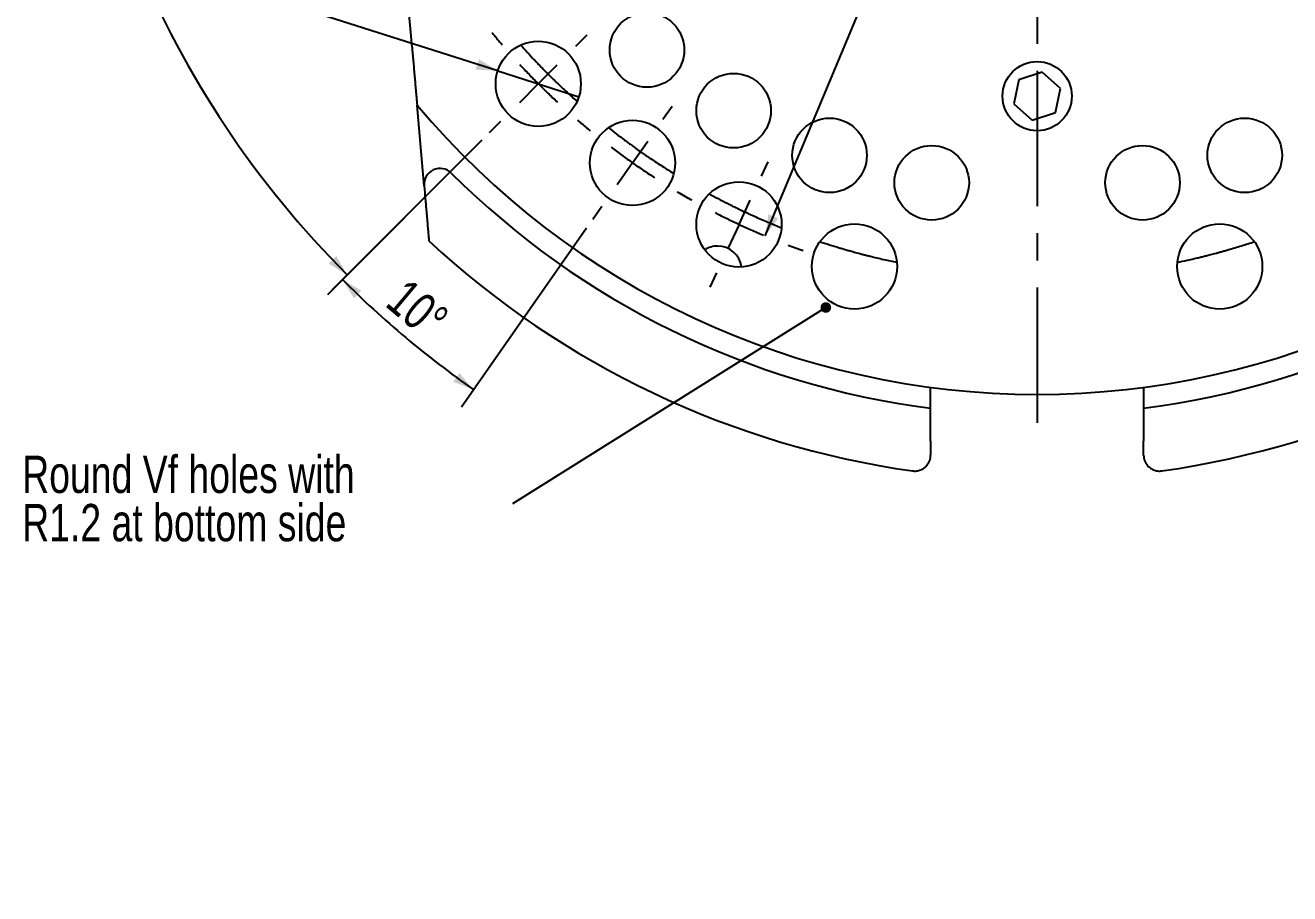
# Model space of a CAD drawing. Header units: millimetres. Extents: x 8 to 862, y 8 to 585.
# Drawn here: x 644.1 to 762.9, y 445.3 to 526.9 of the extents above; entities that cross this region are included whole.
import ezdxf

# ---------------------------------------------------------------- set-up
doc = ezdxf.new("R2010")
doc.units = ezdxf.units.MM
doc.linetypes.add('CENTERX2', pattern=[20.32, 12.7, -2.54, 2.54, -2.54])
for name, color, linetype in [('CENTERLINE', 4, 'CENTERX2'), ('DIMENSIONS', 2, 'Continuous'), ('TEXT', 2, 'Continuous')]:
    doc.layers.add(name, color=color, linetype=linetype)
doc.layers.add('OUTLINE', color=7, linetype='Continuous', lineweight=25)
doc.styles.add('SLDTEXTSTYLE0', font='TXT', dxfattribs={"width": 0.75})
doc.dimstyles.new('SLDDIMSTYLE20', dxfattribs={"dimtxt": 0.18, "dimasz": 1, "dimexe": 0, "dimexo": 0.0625, "dimgap": 0, "dimtad": 0, "dimtih": 1, "dimtoh": 1, "dimdec": 0, "dimrnd": 1e-09, "dimzin": 0, "dimdsep": 46, "dimtxsty": 'Standard', "dimblk1": 'DOT', "dimblk2": 'DOT', "dimsah": 1, "dimcen": 0.09, "dimadec": 0, "dimazin": 0, "dimtfac": 1, "dimtdec": 0, "dimtofl": 0, "dimtmove": 0, "dimatfit": 3, "dimldrblk": 'DOT', "dimfxl": 0, "dimfrac": 2, "dimtolj": 1, "dimtzin": 0, "dimarcsym": 0})
doc.dimstyles.new('SLDDIMSTYLE23', dxfattribs={"dimtxt": 3.5, "dimasz": 2, "dimexe": 0, "dimexo": 0.0625, "dimgap": 0.875, "dimtad": 1, "dimrnd": 1e-09, "dimzin": 12, "dimdsep": 46, "dimtxsty": 'SLDTEXTSTYLE0', "dimsah": 1, "dimcen": 0, "dimadec": 0, "dimazin": 3, "dimtfac": 1, "dimtofl": 0, "dimtmove": 0, "dimatfit": 3, "dimfxl": 0, "dimfrac": 2, "dimtolj": 1, "dimtzin": 12, "dimarcsym": 0})
doc.dimstyles.new('SLDDIMSTYLE35', dxfattribs={"dimtxt": 3.5, "dimasz": 2, "dimexe": 0, "dimexo": 0.0625, "dimgap": 0.875, "dimtad": 1, "dimrnd": 1e-09, "dimzin": 12, "dimdsep": 46, "dimtxsty": 'SLDTEXTSTYLE0', "dimblk1": 'NONE', "dimsah": 1, "dimcen": 0, "dimadec": 0, "dimazin": 3, "dimtfac": 1, "dimtmove": 0, "dimatfit": 3, "dimldrblk": 'NONE', "dimfxl": 0, "dimfrac": 2, "dimtolj": 1, "dimtzin": 12, "dimarcsym": 0})
doc.dimstyles.new('SLDDIMSTYLE8', dxfattribs={"dimtxt": 3.5, "dimasz": 2, "dimexe": 0, "dimexo": 0.0625, "dimgap": 0.875, "dimtad": 1, "dimdec": 4, "dimzin": 12, "dimdsep": 46, "dimtxsty": 'SLDTEXTSTYLE0', "dimsah": 1, "dimcen": 0.09, "dimazin": 3, "dimtfac": 1, "dimtofl": 0, "dimtmove": 0, "dimatfit": 3, "dimfxl": 0, "dimfrac": 2, "dimtolj": 1, "dimtzin": 12, "dimarcsym": 0})
doc.dimstyles.new('SLDDIMSTYLE9', dxfattribs={"dimtxt": 3.5, "dimasz": 2, "dimexe": 0, "dimexo": 0.0625, "dimgap": 0.875, "dimtad": 1, "dimrnd": 1e-09, "dimzin": 12, "dimdsep": 46, "dimtxsty": 'SLDTEXTSTYLE0', "dimsah": 1, "dimcen": 0, "dimadec": 0, "dimazin": 3, "dimtfac": 1, "dimtofl": 0, "dimtmove": 0, "dimatfit": 3, "dimfxl": 0, "dimfrac": 2, "dimtolj": 1, "dimtzin": 12, "dimarcsym": 0})

# ---------------------------------------------------------------- blocks, each defined once
blk = doc.blocks.new('_D_87')
at = {"layer": 'DIMENSIONS'}
blk.add_line((791.29, 545.14), (739.17, 568.21), dxfattribs=at)
blk.add_arc((739.17, 568.21), 131.85, 291.267, 338.1374, dxfattribs=at)
blk.add_solid([(791.29, 545.14), (789.66, 546.41), (789.26, 545.49)], dxfattribs=at)
at = {"layer": 'DIMENSIONS', "insert": (761.08, 563.43), "char_height": 3.5, "attachment_point": 1, "rotation": 336.1278, "style": 'SLDTEXTSTYLE0'}
blk.add_mtext('R57', dxfattribs=at)
blk = doc.blocks.new('_D_88')
at = {"layer": 'DIMENSIONS'}
for p, q in [((687.05, 568.21), (645.55, 568.21)), ((687.02, 516.06), (672.97, 502.01))]:
    blk.add_line(p, q, dxfattribs=at)
blk.add_arc((739.17, 568.21), 91.62, 180, 225, dxfattribs=at)
for points in [[(647.55, 568.21), (647.07, 566.2), (648.07, 566.21)], [(674.38, 503.42), (673.34, 505.2), (672.63, 504.5)]]:
    blk.add_solid(points, dxfattribs=at)
at = {"layer": 'DIMENSIONS', "insert": (657.34, 538.13), "char_height": 3.5, "attachment_point": 1, "rotation": 292.5, "style": 'SLDTEXTSTYLE0'}
blk.add_mtext('45°', dxfattribs=at)
blk = doc.blocks.new('_D_89')
at = {"layer": 'DIMENSIONS'}
for p, q in [((687.02, 516.06), (672.52, 501.56)), ((696.86, 507.8), (685.11, 491))]:
    blk.add_line(p, q, dxfattribs=at)
blk.add_arc((739.17, 568.21), 92.25, 225, 235, dxfattribs=at)
for points in [[(673.94, 502.98), (675.02, 501.22), (675.71, 501.94)], [(686.25, 492.64), (684.92, 494.21), (684.34, 493.4)]]:
    blk.add_solid(points, dxfattribs=at)
at = {"layer": 'DIMENSIONS', "insert": (680.07, 503.26), "char_height": 3.5, "attachment_point": 1, "rotation": 320, "style": 'SLDTEXTSTYLE0'}
blk.add_mtext('10°', dxfattribs=at)
blk = doc.blocks.new('_D_90')
at = {"layer": 'DIMENSIONS'}
for q in [(667.93, 529.12), (696.13, 520.15)]:
    blk.add_line((688.51, 522.58), q, dxfattribs=at)
blk.add_solid([(688.51, 522.58), (686.75, 523.66), (686.45, 522.71)], dxfattribs=at)
at = {"layer": 'DIMENSIONS', "char_height": 3.5, "attachment_point": 1, "rotation": 342.3517, "style": 'SLDTEXTSTYLE0'}
for s, insert in [('%%c', (669.29, 533.4)), ('8', (674.34, 531.85))]:
    blk.add_mtext(s, dxfattribs=dict(at, insert=insert))
blk = doc.blocks.new('_None')
blk = doc.blocks.new('_D_91')
at = {"layer": 'DIMENSIONS'}
blk.add_line((713.62, 507.08), (739.17, 568.21), dxfattribs=at)
blk.add_solid([(713.62, 507.08), (714.86, 508.73), (713.93, 509.12)], dxfattribs=at)
at = {"layer": 'DIMENSIONS', "insert": (722.42, 539.79), "char_height": 3.5, "attachment_point": 1, "rotation": 67.3225, "style": 'SLDTEXTSTYLE0'}
blk.add_mtext('R66,25', dxfattribs=at)
blk = doc.blocks.new('SW_NOTE_0_13')
at = {"layer": 'TEXT', "color": 0, "char_height": 3.5, "attachment_point": 1, "style": 'SLDTEXTSTYLE0'}
for s, insert in [('Round Vf holes with', (-46.03, 4.53)), ('R1.2 at bottom side', (-46.03, 0))]:
    blk.add_mtext(s, dxfattribs=dict(at, insert=insert))
blk = doc.blocks.new('_Dot')
at = {"color": 0, "linetype": 'ByBlock', "lineweight": -2}
blk.add_line((-0.5, 0), (-1, 0), dxfattribs=at)
at = {"color": 0, "linetype": 'ByBlock', "const_width": 0.5}
blk.add_lwpolyline([(-0.25, 0, 1), (0.25, 0, 1)], format="xyb", close=True, dxfattribs=at)
blk = doc.blocks.new('SW_CENTERMARKSYMBOL_0')
at = {"layer": 'CENTERLINE', "color": 0}
for p, q in [((0, 5), (0, 15.1)), ((0, 0), (0, 2.5)), ((-5, 0), (-15.1, 0)), ((0, 0), (-2.5, 0)), ((0, 0), (0, -2.5)), ((0, 0), (2.5, 0)), ((5, 0), (15.1, 0)), ((0, -5), (0, -79.68))]:
    blk.add_line(p, q, dxfattribs=at)
blk = doc.blocks.new('SW_CENTERMARKSYMBOL_2')
at = {"layer": 'CENTERLINE', "color": 0}
for p, q in [((3.54, 3.54), (4.6, 4.6)), ((0, 0), (1.77, 1.77)), ((0, 0), (-1.77, -1.77)), ((11.71, -3.33), (12.57, -2.1)), ((-3.54, -3.54), (-4.6, -4.6)), ((8.85, -7.42), (10.28, -5.38)), ((8.85, -7.42), (7.41, -9.47)), ((20.96, -8.67), (21.59, -7.31)), ((5.98, -11.52), (5.12, -12.75)), ((18.85, -13.2), (19.9, -10.93)), ((18.85, -13.2), (17.79, -15.46)), ((16.73, -17.73), (16.1, -19.09))]:
    blk.add_line(p, q, dxfattribs=at)
for start, end in [(219.3785, 220.6758), (222.8379, 225), (225, 227.1621), (229.3242, 230.6215), (229.3785, 230.6758), (232.8379, 235), (235, 237.1621), (239.3242, 240.6215), (239.3785, 240.6758), (242.8379, 245), (245, 247.1621), (249.3242, 250.6215)]:
    blk.add_arc((46.85, 46.85), 66.25, start, end, dxfattribs=at)

msp = doc.modelspace()

# ---------------------------------------------------------------- linework, layer by layer
at = {"layer": 'OUTLINE'}
for p, q in [((680.46236, 524.81662), (676.66605, 568.20876)), ((739.63646, 522.46975), (737.44318, 521.74664)), ((741.35932, 520.93187), (739.63646, 522.46975)), ((737.44318, 521.74664), (736.97277, 519.48566)), ((740.88891, 518.67088), (741.35932, 520.93187)), ((681.60218, 511.78856), (680.94017, 519.35525)), ((736.97277, 519.48566), (738.69563, 517.94778)), ((738.69563, 517.94778), (740.88891, 518.67088)), ((681.60218, 511.78856), (681.65646, 511.168)), ((729.16604, 490.90286), (729.16604, 492.86953)), ((749.16604, 492.86953), (749.16604, 490.90286)), ((729.16604, 487.82842), (729.16604, 490.90286)), ((749.16604, 490.90286), (749.16604, 487.82842))]:
    msp.add_line(p, q, dxfattribs=at)
for centre, radius in [((702.52715, 524.54423), 3.5), ((692.32022, 521.36294), 4), ((739.16604, 520.20876), 3.25), ((710.66604, 518.84532), 3.5), ((701.16661, 513.93994), 4), ((719.6709, 514.64628), 3.5), ((758.66119, 514.64628), 3.5), ((729.2681, 512.07472), 3.5), ((749.06399, 512.07472), 3.5), ((711.16759, 508.16587), 4), ((722.01928, 504.21618), 4), ((756.31281, 504.21618), 4)]:
    msp.add_circle(centre, radius, dxfattribs=at)
for centre, radius, start, end in [((739.16604, 568.20876), 76, 219.9913068, 320.0086932), ((683.09647, 511.91929), 1.5, 45.1121311, 185), ((739.16604, 568.20876), 77.95, 225.1121311, 262.6293632), ((739.16604, 568.20876), 77.95, 277.3706368, 314.8878689), ((739.16604, 568.20876), 84, 227.1648716, 261.9872223), ((709.16015, 503.86091), 2.27072, 90, 122.0955902), ((709.16015, 503.86091), 2.27072, 7.9044098, 90), ((739.16604, 568.20876), 84, 278.0127777, 312.8351284)]:
    msp.add_arc(centre, radius, start, end, dxfattribs=at)
for points, knots in [([(680.46236, 524.81662), (680.47145, 524.71276), (680.49969, 524.3899), (680.54706, 523.84862), (680.60453, 523.19167), (680.66174, 522.53766), (680.71843, 521.88984), (680.76443, 521.36395), (680.80005, 520.95691), (680.83059, 520.60778), (680.85756, 520.29953), (680.88048, 520.03753), (680.89799, 519.83734), (680.91478, 519.64552), (680.92846, 519.48911), (680.93752, 519.38559), (680.93867, 519.37243), (680.93925, 519.36574)], [0, 0, 0, 0, 0.0459134906, 0.1427361052, 0.2395477458, 0.3384004657, 0.4372211345, 0.5370868439, 0.5877495328, 0.638402153, 0.7162140687, 0.756030201, 0.7958330876, 0.8476009112, 0.9005752218, 0.9494203791, 1, 1, 1, 1]), ([(690.66842, 525.00595), (690.87708, 524.77363), (691.29434, 524.30904), (691.81416, 523.75144), (692.2145, 523.32994), (692.48841, 523.04511), (692.73923, 522.78748), (692.96434, 522.55869), (693.15946, 522.36207), (693.37154, 522.15011), (693.59697, 521.92705), (693.83196, 521.69685), (694.14886, 521.38953), (694.54552, 521.01056), (695.02029, 520.56625), (695.49045, 520.13459), (695.80567, 519.85226), (695.96323, 519.71114)], [0, 0, 0, 0, 0.131052083, 0.262071512, 0.314318301, 0.366568779, 0.418689515, 0.452475259, 0.48634015, 0.520050662, 0.561360726, 0.602883169, 0.644373364, 0.733156595, 0.822044904, 0.911052882, 1, 1, 1, 1]), ([(698.9073, 517.24078), (699.15313, 517.04821), (699.64473, 516.66314), (700.25348, 516.20428), (700.72093, 515.8587), (701.04014, 515.62576), (701.33188, 515.41559), (701.5933, 515.22939), (701.81959, 515.06962), (702.06527, 514.89772), (702.326, 514.71718), (702.59739, 514.53129), (702.96285, 514.28367), (703.41928, 513.97934), (703.964, 513.62422), (704.50197, 513.28075), (704.86144, 513.05745), (705.04111, 512.94584)], [0, 0, 0, 0, 0.131052101, 0.262071605, 0.314318378, 0.366568609, 0.418689448, 0.452475186, 0.486339606, 0.520050388, 0.561360601, 0.602883276, 0.64437311, 0.733156501, 0.822044864, 0.911052798, 1, 1, 1, 1]), ([(681.65646, 511.168), (681.67384, 510.96933), (681.70864, 510.57166), (681.76044, 509.9795), (681.80883, 509.42651), (681.85346, 508.91629), (681.89413, 508.45138), (681.92929, 508.04964), (681.9589, 507.71116), (681.98331, 507.43208), (682.00631, 507.16923), (682.02674, 506.93573), (682.0428, 506.75215), (682.05316, 506.63383), (682.05452, 506.61825), (682.0552, 506.61046)], [0, 0, 0, 0, 0.09936215, 0.198889491, 0.298195537, 0.382105152, 0.466164524, 0.549959706, 0.610611477, 0.671381481, 0.731940527, 0.80034324, 0.868666417, 0.934354953, 1, 1, 1, 1]), ([(708.36942, 511.02423), (708.64495, 510.87729), (709.19595, 510.58343), (709.87513, 510.23725), (710.39549, 509.97809), (710.7503, 509.80412), (711.0741, 509.64781), (711.36389, 509.50982), (711.61449, 509.39178), (711.88628, 509.26515), (712.1744, 509.13263), (712.47395, 508.9967), (712.87685, 508.81629), (713.3792, 508.59584), (713.9773, 508.34071), (714.56674, 508.09588), (714.95952, 507.93839), (715.15585, 507.85967)], [0, 0, 0, 0, 0.131052029, 0.262071353, 0.314318076, 0.366568593, 0.418689225, 0.452475059, 0.486339902, 0.520050255, 0.561360668, 0.602883227, 0.644373141, 0.733156748, 0.822044759, 0.911052927, 1, 1, 1, 1]), ([(718.76727, 506.54522), (719.06414, 506.44835), (719.6578, 506.25464), (720.38677, 506.03165), (720.94423, 505.86679), (721.32386, 505.75707), (721.66989, 505.65936), (721.97923, 505.5738), (722.24652, 505.50106), (722.53617, 505.42355), (722.84292, 505.34308), (723.16153, 505.26123), (723.58963, 505.15353), (724.12263, 505.02365), (724.75596, 504.87627), (725.37895, 504.7375), (725.79312, 504.65061), (726.00013, 504.60718)], [0, 0, 0, 0, 0.131052205, 0.262071385, 0.314318306, 0.366568645, 0.418689253, 0.452475098, 0.486339957, 0.520050417, 0.561360717, 0.602882981, 0.644372902, 0.733156793, 0.822044745, 0.911052887, 1, 1, 1, 1]), ([(752.33196, 504.60718), (752.63749, 504.67172), (753.24847, 504.80079), (753.99127, 504.97217), (754.55648, 505.10812), (754.9401, 505.20293), (755.28863, 505.29131), (755.59931, 505.37189), (755.86716, 505.44254), (756.15676, 505.52024), (756.46265, 505.60392), (756.77949, 505.69234), (757.2041, 505.81312), (757.73062, 505.96715), (758.35279, 506.15616), (758.9617, 506.3475), (759.36382, 506.47933), (759.56482, 506.54522)], [0, 0, 0, 0, 0.131052159, 0.262071541, 0.314318328, 0.36656886, 0.418689458, 0.452475291, 0.486339941, 0.520050536, 0.561360617, 0.602883148, 0.644373225, 0.733156811, 0.822044975, 0.911052943, 1, 1, 1, 1]), ([(729.16604, 487.82842), (729.16604, 487.68243), (729.16604, 487.38731), (729.16604, 486.94217), (729.16604, 486.65944), (729.16604, 486.51421)], [0, 0, 0, 0, 0.322549173, 0.652020284, 1, 1, 1, 1]), ([(749.16604, 486.51421), (749.16604, 486.64101), (749.16604, 486.89702), (749.16604, 487.25424), (749.16604, 487.56656), (749.16604, 487.74092), (749.16604, 487.82842)], [0, 0, 0, 0, 0.304598595, 0.615037712, 0.806807104, 1, 1, 1, 1]), ([(727.45695, 485.02886), (727.45905, 485.02856), (727.52347, 485.01953), (727.65143, 485.01034), (727.84311, 485.0205), (728.03598, 485.056), (728.26538, 485.13061), (728.4759, 485.24242), (728.66144, 485.38715), (728.8098, 485.53504), (728.95826, 485.73464), (729.07649, 485.98164), (729.15144, 486.24474), (729.16113, 486.42351), (729.16604, 486.51421)], [0, 0, 0, 0, 0.0029127292, 0.0893154187, 0.1757162942, 0.2641819172, 0.3526360894, 0.4932037245, 0.56531675, 0.6374133057, 0.7372589238, 0.8396309786, 0.9186364397, 1, 1, 1, 1]), ([(749.16604, 486.51421), (749.17068, 486.42623), (749.18012, 486.24739), (749.25381, 485.98648), (749.37246, 485.73682), (749.51966, 485.53802), (749.6672, 485.39046), (749.80546, 485.28156), (749.95183, 485.19147), (750.11458, 485.11525), (750.29154, 485.05738), (750.4828, 485.02123), (750.67605, 485.01012), (750.80711, 485.01932), (750.87304, 485.02856), (750.87514, 485.02886)], [0, 0, 0, 0, 0.078890711, 0.160354898, 0.260033438, 0.362554868, 0.432782881, 0.503028943, 0.575208295, 0.647398594, 0.733744053, 0.82009998, 0.908591892, 0.9970877, 1, 1, 1, 1])]:
    msp.add_open_spline(points, degree=3, knots=knots, dxfattribs=at)

# ---------------------------------------------------------------- block references
at = {"layer": 'CENTERLINE'}
for name, p in [('SW_CENTERMARKSYMBOL_0', (739.16604, 568.20876)), ('SW_CENTERMARKSYMBOL_2', (692.32022, 521.36294))]:
    msp.add_blockref(name, p, dxfattribs=at)
at = {"layer": 'TEXT'}
msp.add_blockref('SW_NOTE_0_13', (689.8874, 481.92407), dxfattribs=at)

# ---------------------------------------------------------------- dimensions: what is measured, and where the dimension line sits
at = {"layer": 'DIMENSIONS'}
for base, line2, picture, middle in [((654.52101, 533.14764), ((701.81604, 568.20876), (688.04543, 568.20876)), '_D_88', (654.52101, 533.14764)), ((679.86922, 497.54156), ((697.43836, 508.61545), (704.89485, 519.26443)), '_D_89', (679.86922, 497.54156))]:
    dim = msp.add_angular_dim_2l(base=base, line1=((687.72403, 516.76674), (696.91641, 525.95913)), line2=line2, dimstyle='SLDDIMSTYLE8', dxfattribs=at)
    dim.commit()
    dim.dimension.update_dxf_attribs({"geometry": picture, "text_midpoint": middle, "dimtype": 162})
for mpoint, dimstyle, picture, middle in [((713.62376, 507.08059), 'SLDDIMSTYLE9', '_D_91', (729.30075, 544.59898)), ((791.28972, 545.14098), 'SLDDIMSTYLE23', '_D_87', (763.05269, 557.63754))]:
    dim = msp.add_radius_dim(center=(739.16604, 568.20876), mpoint=mpoint, dimstyle=dimstyle, dxfattribs=at)
    dim.commit()
    dim.dimension.update_dxf_attribs({"geometry": picture, "text_midpoint": middle, "dimtype": 164})
dim = msp.add_diameter_dim_2p(p1=(696.13196, 520.15025), p2=(688.50848, 522.57563), dimstyle='SLDDIMSTYLE35', dxfattribs=at)
dim.commit()
dim.dimension.update_dxf_attribs({"geometry": '_D_90', "text_midpoint": (671.50849, 527.98413), "dimtype": 163})

# ---------------------------------------------------------------- leaders
at = {"layer": 'TEXT'}
msp.add_leader([(719.32503, 500.36715), (689.8874, 481.92407)], dimstyle='SLDDIMSTYLE20', dxfattribs=at)

doc.saveas('drawing.dxf')
